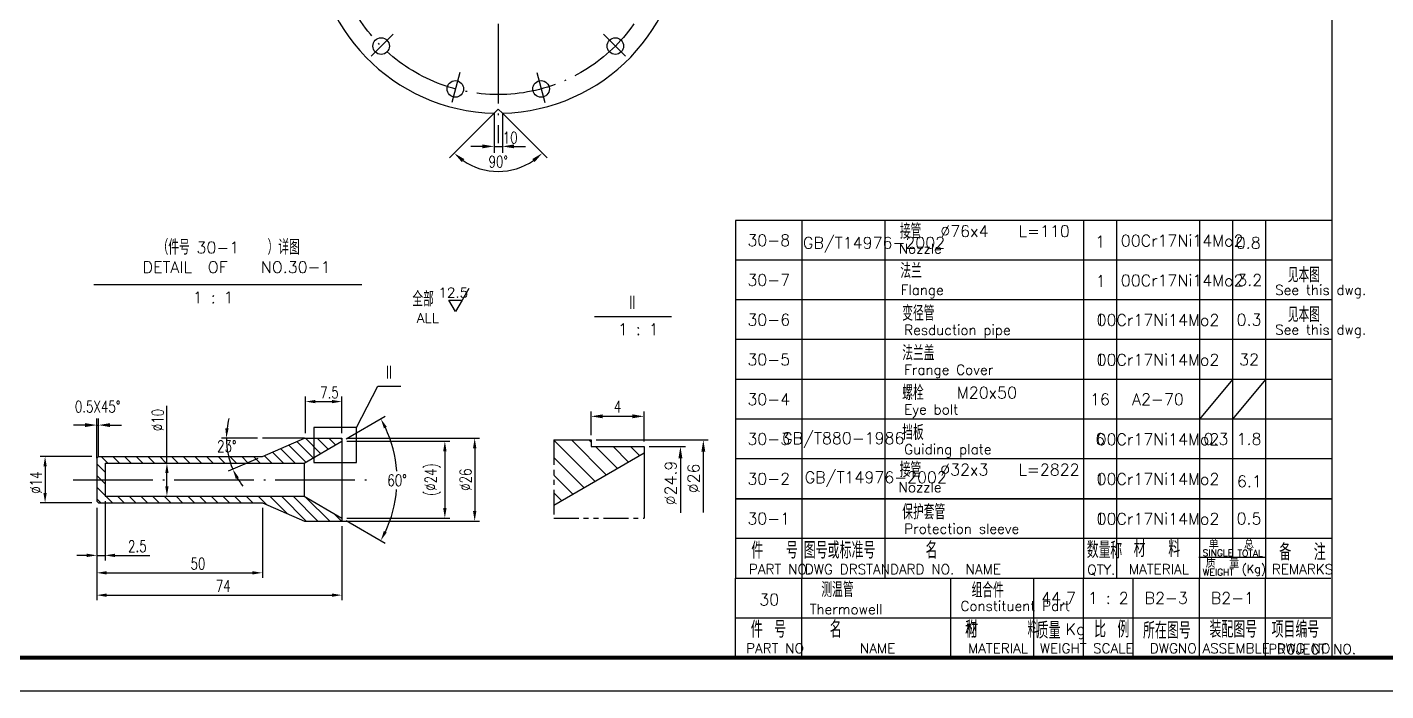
# Model space of a CAD drawing. Extents: x 1512 to 4800, y -77 to 764.
# Drawn here: x 2981.4 to 3391.6, y -76.5 to 123.8 of the extents above; entities that cross this region are included whole.
import ezdxf
from ezdxf.enums import TextEntityAlignment as Align

# ---------------------------------------------------------------- set-up
doc = ezdxf.new("R2010")
doc.units = 0
doc.header["$MEASUREMENT"] = 0
doc.linetypes.add('ACAD_ISO04W100', pattern=[30.5, 24, -3, 0.5, -3])
doc.linetypes.add('PHANTOMX2', pattern=[5, 2.5, -0.5, 0.5, -0.5, 0.5, -0.5])
doc.layers.get('0').update_dxf_attribs({"linetype": 'CONTINUOUS'})
doc.layers.get('DEFPOINTS').update_dxf_attribs({"linetype": 'CONTINUOUS'})
for name, color, linetype in [('1', 1, 'CONTINUOUS'), ('2', 2, 'ACAD_ISO04W100'), ('4', 6, 'PHANTOMX2')]:
    doc.layers.add(name, color=color, linetype=linetype)
doc.styles.add('ACANSTS', font='romans.shx', dxfattribs={"height": 1, "bigfont": 'gbcbig.shx'})
doc.styles.add('HZ5', font='romans.shx', dxfattribs={"width": 0.75, "bigfont": 'hz5.shx'})
doc.dimstyles.new('STANDARD$0', dxfattribs={"dimtxt": 3.5, "dimasz": 3.5, "dimexe": 2, "dimexo": 0, "dimgap": 1.2, "dimtad": 1, "dimdec": 4, "dimzin": 0, "dimdsep": 46, "dimtxsty": 'HZ5', "dimcen": 0.09, "dimadec": 0, "dimazin": 0, "dimtfac": 0.857143, "dimtdec": 4, "dimtofl": 0, "dimtmove": 2, "dimatfit": 3, "dimfxl": 0, "dimtolj": 1, "dimtzin": 0, "dimarcsym": 0})
doc.dimstyles.new('STANDARD$2', dxfattribs={"dimscale": 0, "dimtxt": 3.5, "dimasz": 3.5, "dimexe": 2, "dimexo": 0, "dimgap": 1.2, "dimtad": 1, "dimtih": 1, "dimtoh": 1, "dimdec": 4, "dimzin": 0, "dimdsep": 46, "dimtxsty": 'HZ5', "dimcen": 0, "dimadec": 4, "dimazin": 0, "dimtfac": 0.857143, "dimtdec": 4, "dimtofl": 0, "dimtmove": 2, "dimatfit": 3, "dimfxl": 0, "dimtolj": 1, "dimtzin": 0, "dimarcsym": 0})

# ---------------------------------------------------------------- blocks, each defined once
blk = doc.blocks.new('*D157')
at = {"color": 0, "linetype": 'ByBlock', "ltscale": 5}
for p, q in [((3031.39, -21.29), (3031.39, -49.15)), ((3105.39, -26.79), (3105.39, -49.15)), ((3034.39, -47.65), (3102.39, -47.65))]:
    blk.add_line(p, q, dxfattribs=at)
for points in [[(3034.39, -47.15), (3034.39, -48.15), (3031.39, -47.65)], [(3102.39, -47.15), (3102.39, -48.15), (3105.39, -47.65)]]:
    blk.add_solid(points, dxfattribs=at)
at = {"layer": 'DEFPOINTS', "color": 0, "linetype": 'ByBlock', "ltscale": 5}
for p in [(3031.39, -19.79), (3105.39, -25.29), (3105.39, -47.65)]:
    blk.add_point(p, dxfattribs=at)
at = {"color": 0, "linetype": 'ByBlock', "ltscale": 5, "insert": (3069.57, -44.9), "char_height": 3.5, "attachment_point": 5, "style": 'HZ5'}
blk.add_mtext('\\A1;74', dxfattribs=at)
blk = doc.blocks.new('*D156')
at = {"color": 0, "linetype": 'ByBlock', "ltscale": 5}
for p, q in [((3079.93, -0.29), (3069.02, -0.29)), ((3080.01, -6.38), (3071.08, -10.25))]:
    blk.add_line(p, q, dxfattribs=at)
for start, end in [(165.4071, 172.7036), (180, 203.4), (210.6964, 217.9929)]:
    blk.add_arc((3094.1, -0.29), 23.57, start, end, dxfattribs=at)
for points in [[(3071.21, 2.67), (3070.21, 2.74), (3070.52, -0.29)], [(3073.38, -12.55), (3074.27, -12.1), (3072.46, -9.65)]]:
    blk.add_solid(points, dxfattribs=at)
at = {"layer": 'DEFPOINTS', "color": 0, "linetype": 'ByBlock', "ltscale": 5}
for p in [(3081.43, -0.29), (3094.1, -0.29), (3094.1, -0.29), (3071.39, -6.63), (3081.39, -5.79)]:
    blk.add_point(p, dxfattribs=at)
at = {"color": 0, "linetype": 'ByBlock', "ltscale": 5, "insert": (3070.65, -2.73), "char_height": 3.5, "attachment_point": 5, "style": 'HZ5'}
blk.add_mtext('\\A1;23°', dxfattribs=at)
blk = doc.blocks.new('*D159')
at = {"color": 0, "linetype": 'ByBlock', "ltscale": 5}
for p, q in [((3052.57, -7.79), (3052.57, 9.52)), ((3052.57, -14.79), (3052.57, -10.79))]:
    blk.add_line(p, q, dxfattribs=at)
for points in [[(3052.07, -10.79), (3053.07, -10.79), (3052.57, -7.79)], [(3052.07, -14.79), (3053.07, -14.79), (3052.57, -17.79)]]:
    blk.add_solid(points, dxfattribs=at)
at = {"layer": 'DEFPOINTS', "color": 0, "linetype": 'ByBlock', "ltscale": 5}
for p in [(3052.57, -7.79), (3052.57, -17.79), (3052.57, -17.79)]:
    blk.add_point(p, dxfattribs=at)
at = {"color": 0, "linetype": 'ByBlock', "ltscale": 5, "insert": (3049.82, 5.21), "char_height": 3.5, "attachment_point": 5, "rotation": 90, "style": 'HZ5'}
blk.add_mtext('\\A1;∅10', dxfattribs=at)
blk = doc.blocks.new('*D158')
at = {"color": 0, "linetype": 'ByBlock', "ltscale": 5}
for p, q in [((3029.89, -5.79), (3014.29, -5.79)), ((3015.79, -8.79), (3015.79, -16.79)), ((3029.89, -19.79), (3014.29, -19.79))]:
    blk.add_line(p, q, dxfattribs=at)
for points in [[(3015.29, -8.79), (3016.29, -8.79), (3015.79, -5.79)], [(3015.29, -16.79), (3016.29, -16.79), (3015.79, -19.79)]]:
    blk.add_solid(points, dxfattribs=at)
at = {"layer": 'DEFPOINTS', "color": 0, "linetype": 'ByBlock', "ltscale": 5}
for p in [(3031.39, -5.79), (3015.79, -19.79), (3031.39, -19.79)]:
    blk.add_point(p, dxfattribs=at)
at = {"color": 0, "linetype": 'ByBlock', "ltscale": 5, "insert": (3013.04, -13.68), "char_height": 3.5, "attachment_point": 5, "rotation": 90, "style": 'HZ5'}
blk.add_mtext('\\A1;∅14', dxfattribs=at)
blk = doc.blocks.new('*D161')
at = {"color": 0, "linetype": 'ByBlock', "ltscale": 5}
for p, q in [((3033.89, -19.29), (3033.89, -37.14)), ((3031.39, -21.29), (3031.39, -37.14)), ((3028.39, -35.64), (3025.39, -35.64)), ((3031.39, -35.64), (3033.89, -35.64)), ((3036.89, -35.64), (3047.39, -35.64))]:
    blk.add_line(p, q, dxfattribs=at)
for points in [[(3028.39, -35.14), (3028.39, -36.14), (3031.39, -35.64)], [(3036.89, -35.14), (3036.89, -36.14), (3033.89, -35.64)]]:
    blk.add_solid(points, dxfattribs=at)
at = {"layer": 'DEFPOINTS', "color": 0, "linetype": 'ByBlock', "ltscale": 5}
for p in [(3031.39, -19.79), (3033.89, -17.79), (3033.89, -35.64)]:
    blk.add_point(p, dxfattribs=at)
at = {"color": 0, "linetype": 'ByBlock', "ltscale": 5, "insert": (3043.64, -32.89), "char_height": 3.5, "attachment_point": 5, "style": 'HZ5'}
blk.add_mtext('\\A1;2.5', dxfattribs=at)
blk = doc.blocks.new('*D160')
at = {"color": 0, "linetype": 'ByBlock', "ltscale": 5}
for p, q in [((3031.39, -21.29), (3031.39, -42.41)), ((3081.39, -21.29), (3081.39, -42.41)), ((3034.39, -40.91), (3078.39, -40.91))]:
    blk.add_line(p, q, dxfattribs=at)
for points in [[(3034.39, -40.41), (3034.39, -41.41), (3031.39, -40.91)], [(3078.39, -40.41), (3078.39, -41.41), (3081.39, -40.91)]]:
    blk.add_solid(points, dxfattribs=at)
at = {"layer": 'DEFPOINTS', "color": 0, "linetype": 'ByBlock', "ltscale": 5}
for p in [(3031.39, -19.79), (3081.39, -19.79), (3081.39, -40.91)]:
    blk.add_point(p, dxfattribs=at)
at = {"color": 0, "linetype": 'ByBlock', "ltscale": 5, "insert": (3061.95, -38.16), "char_height": 3.5, "attachment_point": 5, "style": 'HZ5'}
blk.add_mtext('\\A1;50', dxfattribs=at)
blk = doc.blocks.new('*D162')
at = {"color": 0, "linetype": 'ByBlock', "ltscale": 5}
for p, q in [((3031.39, -6.29), (3031.39, 5.69)), ((3031.89, -5.79), (3031.89, 5.69)), ((3027.89, 3.69), (3024.39, 3.69)), ((3031.39, 3.69), (3031.89, 3.69)), ((3035.39, 3.69), (3038.89, 3.69))]:
    blk.add_line(p, q, dxfattribs=at)
for points in [[(3027.89, 4.27), (3027.89, 3.1), (3031.39, 3.69)], [(3035.39, 4.27), (3035.39, 3.1), (3031.89, 3.69)]]:
    blk.add_solid(points, dxfattribs=at)
at = {"layer": 'DEFPOINTS', "color": 0, "linetype": 'ByBlock', "ltscale": 5}
for p in [(3031.89, 3.69), (3031.39, -6.29), (3031.89, -5.79)]:
    blk.add_point(p, dxfattribs=at)
at = {"color": 0, "linetype": 'ByBlock', "ltscale": 5, "insert": (3031.64, 9.24), "char_height": 3.5, "attachment_point": 5, "style": 'HZ5'}
blk.add_mtext('\\A1;0.5X45°', dxfattribs=at)
blk = doc.blocks.new('*D336')
at = {"color": 0, "linetype": 'ByBlock', "ltscale": 5}
for p, q in [((3106.89, -1.19), (3137.99, -1.19)), ((3136.49, -4.19), (3136.49, -21.38)), ((3106.89, -24.38), (3137.99, -24.38))]:
    blk.add_line(p, q, dxfattribs=at)
for points in [[(3135.99, -4.19), (3136.99, -4.19), (3136.49, -1.19)], [(3135.99, -21.38), (3136.99, -21.38), (3136.49, -24.38)]]:
    blk.add_solid(points, dxfattribs=at)
at = {"layer": 'DEFPOINTS', "color": 0, "linetype": 'ByBlock', "ltscale": 5}
for p in [(3105.39, -1.19), (3105.39, -24.38), (3136.49, -24.38)]:
    blk.add_point(p, dxfattribs=at)
at = {"color": 0, "linetype": 'ByBlock', "ltscale": 5, "insert": (3132.82, -12.79), "char_height": 3.5, "attachment_point": 5, "rotation": 90, "style": 'HZ5'}
blk.add_mtext('\\A1;(∅24)', dxfattribs=at)
blk = doc.blocks.new('*D164')
at = {"color": 0, "linetype": 'ByBlock', "ltscale": 5}
for p, q in [((3106.89, -0.29), (3146.99, -0.29)), ((3145.49, -3.29), (3145.49, -22.29)), ((3097.65, -25.29), (3146.99, -25.29))]:
    blk.add_line(p, q, dxfattribs=at)
for points in [[(3144.99, -3.29), (3145.99, -3.29), (3145.49, -0.29)], [(3144.99, -22.29), (3145.99, -22.29), (3145.49, -25.29)]]:
    blk.add_solid(points, dxfattribs=at)
at = {"layer": 'DEFPOINTS', "color": 0, "linetype": 'ByBlock', "ltscale": 5}
for p in [(3105.39, -0.29), (3096.15, -25.29), (3145.49, -25.29)]:
    blk.add_point(p, dxfattribs=at)
at = {"color": 0, "linetype": 'ByBlock', "ltscale": 5, "insert": (3142.74, -12.79), "char_height": 3.5, "attachment_point": 5, "rotation": 90, "style": 'HZ5'}
blk.add_mtext('\\A1;∅26', dxfattribs=at)
blk = doc.blocks.new('*D163')
at = {"color": 0, "linetype": 'ByBlock', "ltscale": 5}
for p, q in [((3106.69, -0.44), (3118.43, 6.34)), ((3106.69, -25.13), (3118.43, -31.91))]:
    blk.add_line(p, q, dxfattribs=at)
for start, end in [(3.9877, 25.3215), (334.6785, 355.4047)]:
    blk.add_arc((3085.3, -12.79), 36.75, start, end, dxfattribs=at)
for points in [[(3118.08, 2.7), (3118.96, 3.16), (3117.13, 5.59)], [(3118.96, -28.74), (3118.08, -28.27), (3117.13, -31.16)]]:
    blk.add_solid(points, dxfattribs=at)
at = {"layer": 'DEFPOINTS', "color": 0, "linetype": 'ByBlock', "ltscale": 5}
for p in [(3105.39, -1.19), (3093.96, -7.79), (3121.49, -6.41), (3093.96, -17.79), (3105.39, -24.38)]:
    blk.add_point(p, dxfattribs=at)
at = {"color": 0, "linetype": 'ByBlock', "ltscale": 5, "insert": (3122.05, -12.98), "char_height": 3.5, "attachment_point": 5, "style": 'HZ5'}
blk.add_mtext('\\A1;60°', dxfattribs=at)
blk = doc.blocks.new('*D165')
at = {"color": 0, "linetype": 'ByBlock', "ltscale": 5}
for p, q in [((3094.39, 1.21), (3094.39, 12.28)), ((3097.39, 10.78), (3102.39, 10.78)), ((3105.39, 1.21), (3105.39, 12.28))]:
    blk.add_line(p, q, dxfattribs=at)
for points in [[(3097.39, 11.28), (3097.39, 10.28), (3094.39, 10.78)], [(3102.39, 11.28), (3102.39, 10.28), (3105.39, 10.78)]]:
    blk.add_solid(points, dxfattribs=at)
at = {"layer": 'DEFPOINTS', "color": 0, "linetype": 'ByBlock', "ltscale": 5}
for p in [(3105.39, 10.78), (3094.39, -0.29), (3105.39, -0.29)]:
    blk.add_point(p, dxfattribs=at)
at = {"color": 0, "linetype": 'ByBlock', "ltscale": 5, "insert": (3101.64, 13.53), "char_height": 3.5, "attachment_point": 5, "style": 'HZ5'}
blk.add_mtext('\\A1;7.5', dxfattribs=at)
blk = doc.blocks.new('*D331')
at = {"color": 0, "linetype": 'ByBlock', "ltscale": 5}
for p, q in [((3497.75, 98.24), (3497.75, 86.22)), ((3500.25, 98.24), (3500.25, 86.22)), ((3494.25, 88.22), (3490.75, 88.22)), ((3497.75, 88.22), (3500.25, 88.22)), ((3497.75, 88.22), (3500.25, 88.22)), ((3503.75, 88.22), (3507.25, 88.22))]:
    blk.add_line(p, q, dxfattribs=at)
for points in [[(3494.25, 88.8), (3494.25, 87.64), (3497.75, 88.22)], [(3503.75, 88.8), (3503.75, 87.64), (3500.25, 88.22)]]:
    blk.add_solid(points, dxfattribs=at)
at = {"layer": 'DEFPOINTS', "color": 0, "linetype": 'ByBlock', "ltscale": 5}
for p in [(3497.75, 98.24), (3500.25, 98.24), (3500.25, 88.22)]:
    blk.add_point(p, dxfattribs=at)
at = {"color": 0, "linetype": 'ByBlock', "ltscale": 5, "insert": (3502.62, 90.85), "char_height": 3.5, "attachment_point": 5, "style": 'HZ5'}
blk.add_mtext('\\A1;10', dxfattribs=at)
blk = doc.blocks.new('*D332')
at = {"color": 0, "linetype": 'ByBlock', "ltscale": 5}
for p, q in [((3497.75, 98.24), (3484.27, 84.76)), ((3500.25, 98.24), (3513.74, 84.76))]:
    blk.add_line(p, q, dxfattribs=at)
blk.add_arc((3499, 99.49), 18.84, 235.6602, 304.3398, dxfattribs=at)
for points in [[(3488, 83.49), (3488.75, 84.39), (3485.68, 86.17)], [(3509.26, 84.39), (3510, 83.49), (3512.32, 86.17)]]:
    blk.add_solid(points, dxfattribs=at)
at = {"layer": 'DEFPOINTS', "color": 0, "linetype": 'ByBlock', "ltscale": 5}
for p in [(3499, 99.49), (3499, 99.49), (3497.75, 98.24), (3500.25, 98.24), (3494.13, 81.3)]:
    blk.add_point(p, dxfattribs=at)
at = {"color": 0, "linetype": 'ByBlock', "ltscale": 5, "insert": (3499, 83.6), "char_height": 3.5, "attachment_point": 5, "style": 'HZ5'}
blk.add_mtext('\\A1;90°', dxfattribs=at)
blk = doc.blocks.new('*D337')
at = {"color": 0, "linetype": 'ByBlock', "ltscale": 5}
for p, q in [((3151.63, 0.69), (3151.63, 7.83)), ((3155.13, 6.33), (3164.13, 6.33)), ((3167.63, -1.31), (3167.63, 7.83))]:
    blk.add_line(p, q, dxfattribs=at)
for points in [[(3155.13, 6.92), (3155.13, 5.75), (3151.63, 6.33)], [(3164.13, 6.92), (3164.13, 5.75), (3167.63, 6.33)]]:
    blk.add_solid(points, dxfattribs=at)
at = {"layer": 'DEFPOINTS', "color": 0, "linetype": 'ByBlock', "ltscale": 5}
for p in [(3167.63, 6.33), (3151.63, -0.81), (3167.63, -2.81)]:
    blk.add_point(p, dxfattribs=at)
at = {"color": 0, "linetype": 'ByBlock', "ltscale": 5, "insert": (3159.63, 9.28), "char_height": 3.5, "attachment_point": 5, "style": 'HZ5'}
blk.add_mtext('\\A1;4', dxfattribs=at)

msp = doc.modelspace()

# ---------------------------------------------------------------- hatches: boundary and pattern name
at = {"ltscale": 5}
h = msp.add_hatch(dxfattribs=at)
h.set_pattern_fill('ANSI31', color=256, scale=20, angle=90, style=0)
h.set_pattern_definition([(135, (-29.378, 0.8943), (-1.767767, -1.767767), [])])
h.paths.add_polyline_path([(3064.9689652, -7.7887838), (3076.3928807, -1.1931831), (3076.3928807, -0.2887838), (3065.1026308, -0.2887838), (3052.3928807, -5.7887838), (3002.3928807, -5.7887838), (3002.3928807, -12.7887838), (3004.8928807, -12.7887838), (3004.8928807, -7.7887838)])
h.paths.add_polyline_path([(3004.8928807, -17.7887838), (3004.8928807, -12.7887838), (3002.3928807, -12.7887838), (3002.3928807, -19.7887838), (3052.3928807, -19.7887838), (3065.1026308, -25.2887838), (3076.3928807, -25.2887838), (3076.3928807, -24.3843845), (3064.9689652, -17.7887838)])
h = msp.add_hatch(dxfattribs=at)
h.set_pattern_fill('ANSI31', color=256, scale=30, angle=90, style=0)
h.paths.add_polyline_path([(3167.6331876, -4.8143314), (3167.6331876, -2.8143314), (3151.6331876, -2.8143314), (3151.6331876, -0.8143314), (3140.3940361, -0.8143314), (3140.3940361, -20.5408629)])

# ---------------------------------------------------------------- linework, layer by layer
for p, q in [((3375.2763814, 507.4732907), (3375.2763814, -66.5267093)), ((3001.4711408, 46.0946359), (3082.4500708, 46.0946359)), ((3355.101311, -36.2982304), (3335.101311, -36.2982304)), ((3195.2803811, -42.5267093), (3374.9805549, -42.5267093)), ((3195.2803811, -54.5267093), (3374.9805549, -54.5267093)), ((2947.2763814, -76.5267093), (3788.2763814, -76.5267093))]:
    msp.add_line(p, q)
for p, q in [((3091.8529813, 121.6974652), (3085.2250409, 115.0695249)), ((3155.3600467, 121.6974652), (3161.9879871, 115.0695249)), ((3111.9839144, 110.0748656), (3109.5579198, 101.0209307)), ((3135.2291136, 110.0748656), (3137.6551082, 101.0209307)), ((3152.6685309, 36.486186), (3175.9171663, 36.486186)), ((3345.2803811, 17.4732907), (3335.2803811, 5.4732907)), ((3355.2803811, 17.4732907), (3345.2803811, 5.4732907)), ((3080.822128, 2.9622895), (3087.2730826, 15.3987417)), ((3087.2730826, 15.3987417), (3094.1880636, 15.3987417)), ((3067.9421432, 2.9622895), (3067.9421432, -7.6513682)), ((3080.822128, 2.9622895), (3067.9421432, 2.9622895)), ((3080.822128, -7.6513682), (3080.822128, 2.9622895)), ((3065.1026308, -0.2887838), (3052.4403507, -0.2887838)), ((3067.9421432, -7.6513682), (3080.822128, -7.6513682))]:
    msp.add_line(p, q, dxfattribs=at)
at = {"ltscale": 10}
for p, q in [((3375.2803811, 65.4732907), (3195.2803811, 65.4732907)), ((3375.2803811, 53.4732907), (3195.2803811, 53.4732907)), ((3110.7280611, 37.9264712), (3108.7073351, 41.4264712)), ((3108.7073351, 41.4264712), (3112.748787, 41.4264712)), ((3112.748787, 41.4264712), (3110.7280611, 37.9264712)), ((3114.7695129, 44.9264712), (3112.748787, 41.4264712)), ((3375.2803811, 41.4732907), (3195.2803811, 41.4732907)), ((3375.2803811, 29.4732907), (3195.2803811, 29.4732907)), ((3375.2803811, 17.4732907), (3195.2803811, 17.4732907)), ((3375.2803811, 5.4732907), (3195.2803811, 5.4732907)), ((3375.2803811, -6.5267093), (3195.2803811, -6.5267093)), ((3195.2803811, -18.5267093), (3375.2803811, -18.5267093)), ((3375.2803811, -18.5267093), (3195.2803811, -18.5267093)), ((3375.2803811, -16.5480039), (3375.2803811, -40.5480039)), ((3375.2803811, -30.5267093), (3195.2803811, -30.5267093))]:
    msp.add_line(p, q, dxfattribs=at)
at = {"color": 0, "linetype": 'ByBlock', "ltscale": 5}
for p, q in [((3153.1331876, -0.8143314), (3187.0225779, -0.8143314)), ((3169.1331876, -2.8143314), (3180.1075968, -2.8143314)), ((3178.6075968, -6.3143314), (3178.6075968, -22.8317486)), ((3185.5225779, -4.3143314), (3185.5225779, -22.7316782))]:
    msp.add_line(p, q, dxfattribs=at)
for points in [[(3178.0242635, -6.3143314), (3179.1909302, -6.3143314), (3178.6075968, -2.8143314)], [(3184.9392446, -4.3143314), (3186.1059113, -4.3143314), (3185.5225779, -0.8143314)]]:
    msp.add_solid(points, dxfattribs=at)
at = {"layer": '1'}
for p, q in [((3123.606514, 99.0900447), (3122.356514, 97.8400447)), ((3123.606514, 99.0900447), (3124.856514, 97.8400447)), ((3195.2803811, 65.4732907), (3195.2803811, -42.5267093)), ((3215.2804279, 65.4732907), (3215.2804279, -42.5267093)), ((3240.2804279, 65.4732907), (3240.2804279, -42.5267093)), ((3300.2803811, 65.4732907), (3300.2803811, -42.5267093)), ((3310.2803811, 65.4732907), (3310.2803811, -42.5267093)), ((3335.2803811, 65.4732907), (3335.2803811, -42.5267093)), ((3345.2803811, 65.4732907), (3345.2803811, -36.5267093)), ((3355.2803811, 65.4732907), (3355.2803811, -42.5267093)), ((3052.3928807, -5.7887838), (3065.1026308, -0.2887838)), ((3064.9689652, -7.7887838), (3076.3928807, -1.1931831)), ((3065.1026308, -0.2887838), (3076.3928807, -0.2887838)), ((3076.3928807, -0.2887838), (3076.3928807, -25.2887838)), ((3140.3940361, -0.8143314), (3151.6331876, -0.8143314)), ((3151.6331876, -0.8143314), (3151.6331876, -2.8143314)), ((3151.6331876, -2.8143314), (3167.6331876, -2.8143314)), ((3167.6331876, -2.8143314), (3167.6331876, -24.4263284)), ((3002.3928807, -6.2887838), (3002.8928807, -5.7887838)), ((3002.3928807, -6.2887838), (3002.3928807, -19.2887838)), ((3002.8928807, -5.7887838), (3052.3928807, -5.7887838)), ((3004.8928807, -7.7887838), (3064.9689652, -7.7887838)), ((3004.8928807, -7.7887838), (3004.8928807, -17.7887838)), ((3064.9689652, -7.7887838), (3064.9689652, -17.7887838)), ((3167.6331876, -4.8143314), (3140.3940361, -20.5408629)), ((3002.8928807, -19.7887838), (3002.3928807, -19.2887838)), ((3002.8928807, -19.7887838), (3052.3928807, -19.7887838)), ((3004.8928807, -17.7887838), (3064.9689652, -17.7887838)), ((3052.3928807, -19.7887838), (3065.1026308, -25.2887838)), ((3064.9689652, -17.7887838), (3076.3928807, -24.3843845)), ((3065.1026308, -25.2887838), (3076.3928807, -25.2887838)), ((3195.2803811, -66.5267093), (3195.2803811, -42.5267093)), ((3215.2803811, -66.5267093), (3215.2803811, -42.5267093)), ((3260.2803811, -66.5267093), (3260.2803811, -42.5267093)), ((3285.2803811, -66.5267093), (3285.2803811, -42.5267093)), ((3300.2803811, -66.5267093), (3300.2803811, -42.5267093)), ((3315.2803811, -66.5267093), (3315.2803811, -42.5267093)), ((3335.2803811, -66.5267093), (3335.2803811, -42.5267093)), ((3355.2803811, -66.5267093), (3355.2803811, -42.5267093))]:
    msp.add_line(p, q, dxfattribs=at)
at = {"layer": '1', "const_width": 1.2}
msp.add_lwpolyline([(2972.2763814, -66.5267093), (3778.2763814, -66.5267093), (3778.2763814, 507.4732907), (2972.2763814, 507.4732907)], close=True, dxfattribs=at)
at = {"layer": '1'}
for centre in [(3088.2511749, 118.0956589), (3158.9618531, 118.0956589), (3110.6655617, 105.1547067), (3136.5474663, 105.1547067)]:
    msp.add_circle(centre, 2.5, dxfattribs=at)
msp.add_arc((3123.606514, 153.450998), 55.625, 271.287653997, 268.712346003, dxfattribs=at)
at = {"layer": '2'}
for p, q in [((3123.606514, 216.2681956), (3123.606514, 88.7408707)), ((2995.3032547, -12.7887838), (3084.8966875, -12.7887838))]:
    msp.add_line(p, q, dxfattribs=at)
msp.add_circle((3123.606514, 153.450998), 50, dxfattribs=at)
at = {"layer": '4', "ltscale": 3}
for p, q in [((3140.3940361, -0.8143314), (3140.3940361, -24.4263284)), ((3140.3940361, -24.4263284), (3167.6331876, -24.4263284))]:
    msp.add_line(p, q, dxfattribs=at)
at = {"layer": 'DEFPOINTS', "color": 0, "linetype": 'ByBlock', "ltscale": 5}
for p in [(3151.6331876, -0.8143314), (3167.6331876, -2.8143314)]:
    msp.add_point(p, dxfattribs=at)

# ---------------------------------------------------------------- texts
at = {"ltscale": 10, "style": 'ACANSTS'}
for s, height, p in [('接管', 4.5, (3244.8539119, 59.9468906)), ('%%c76x4   L=110', 3.5, (3257.0684768, 60.4725216)), ('GB/T14976-2002', 3.5, (3215.618467, 56.9545506)), ('Nozzle', 3, (3244.5101754, 55.4363213)), ('1', 3.5, (3303.8582588, 57.3231325)), ('00Cr17Ni14Mo2', 3.5, (3311.5601723, 57.5776118)), ('0.8', 3.5, (3346.2900387, 56.9471605)), ('00Cr17Ni14Mo2', 3.5, (3311.5601723, 45.5776118)), ('12.5', 3, (3105.5238321, 42.1549828)), ('See this dwg.', 3, (3358.1612445, 42.9951182)), ('全部', 4.5, (3097.6782405, 39.5006243)), ('Ⅱ', 4.5, (3162.4656478, 38.3345058)), ('ALL', 3, (3099.0259723, 34.5080305)), ('变径管', 4.5, (3245.5799861, 35.2055742)), ('Resduction pipe', 3, (3246.1692807, 30.901239)), ('See this dwg.', 3, (3358.1612445, 30.9951182)), ('法兰盖', 4.5, (3245.5799861, 23.2055742)), ('Ⅱ', 4.5, (3088.9927899, 17.2470615)), ('Frange Cover', 3, (3246.1692807, 18.901239)), ('螺栓', 4.5, (3245.5799861, 11.2055742)), ('M20x50', 3.5, (3262.0785525, 11.7232907)), ('Eye bolt', 3, (3246.1692807, 6.901239)), ('挡板', 4.5, (3245.5799861, -0.7944258)), ('Guiding plate', 3, (3246.1692807, -5.098761)), ('接管', 4.5, (3244.8168415, -12.04351)), ('%%c32x3   L=2822', 3.5, (3257.0314064, -11.5178791)), ('GB/T14976-2002', 3.5, (3216.1468104, -13.8324865)), ('6.1', 3.5, (3346.6357372, -15.0432401)), ('Nozzle', 3, (3244.473105, -16.5540794)), ('保护套管', 4.5, (3245.5799861, -24.7944258)), ('Protection sleeve', 3, (3246.1692807, -29.098761)), ('Constituent Part', 3, (3263.1572448, -52.4196786))]:
    msp.add_text(s, height=height, dxfattribs=at).set_placement(p)
at = {"style": 'ACANSTS'}
for s, height, p in [('（件号       ）详图', 4.5, (3020.7578435, 55.1459973)), ('30-1', 3.5, (3032.5149786, 55.5348717)), ('DETAIL  OF   NO.30-1', 3.5, (3016.2605503, 49.6072023)), ('法兰', 4.5, (3245.014317, 48.0029122)), ('Flange', 3, (3245.1023165, 42.9774356)), ('1 : 1', 3.5, (3031.407317, 40.4592424)), ('1 : 1', 3.5, (3159.7431219, 30.8507925)), ('件  号', 5, (3200.0267263, -36.6071532)), ('图号或标准号', 5, (3215.8614885, -36.6071532)), ('名              称', 5, (3252.6001696, -36.6071532)), ('数量', 5, (3301.2813168, -36.4848006)), ('材  料', 5, (3315.4425199, -36.1453524)), ('单', 3, (3338.1228979, -33.7525266)), ('总', 3, (3348.754324, -33.7556637)), ('备  注', 5, (3359.385752, -37.1289218)), ('SINGLE', 2, (3336.2874986, -35.8889894)), ('质  量', 3, (3337.2029882, -39.3900668)), ('TOTAL', 2, (3346.7978835, -36.0164315)), ('PART NO.', 3, (3199.2934544, -41.3232861)), ('DWG DRSTANDARD NO.', 3, (3216.1683308, -41.3232861)), ('NAME', 3, (3264.7056811, -41.3232861)), ('QTY.', 3, (3301.44029, -41.4617697)), ('MATERIAL', 3, (3314.0127119, -41.3232861)), ('WEIGHT', 2, (3336.2874986, -41.7464333)), ('(Kg)', 2.5, (3348.1039068, -40.9905364)), ('REMARKS', 3, (3357.1714504, -41.3232861)), ('测温管', 4.5, (3221.1624991, -48.2315005)), ('30', 3.5, (3202.4111206, -50.7231907)), ('Thermowell', 3, (3217.6397699, -53.3872892)), ('件 号', 5, (3199.8588343, -60.4725966)), ('名          称', 5, (3223.6901654, -60.4725966)), ('材    料', 5, (3264.8835202, -60.4574937)), ('质量', 5, (3286.1726984, -60.8058788)), ('Kg', 3.5, (3294.9153043, -59.6703451)), ('比 例', 5, (3303.5074332, -60.4574937)), ('所在图号', 5, (3318.2767679, -60.8180718)), ('装配图号', 5, (3338.3283778, -60.4574937)), ('项目编号', 5, (3357.0834021, -60.5220811)), ('PART NO', 3, (3198.4237878, -65.1927544)), ('NAME', 3, (3232.8007444, -65.1927544)), ('MATERIAL', 3, (3265.4360331, -65.1927544)), ('WEIGHT', 3, (3287.1223415, -65.1927544)), ('SCALE', 3, (3303.1887386, -65.1927544)), ('DWGNO', 3, (3320.3273429, -65.1927544)), ('ASSEMBLE DWG NO', 3, (3336.2360125, -65.1927544)), ('PROJECT NO.', 3, (3356.0945772, -65.4294332))]:
    msp.add_text(s, height=height, dxfattribs=at).set_placement(p)
at = {"ltscale": 10, "style": 'ACANSTS'}
for s, height, p in [('30-8', 3.5, (3205.2803811, 59.4732907)), ('30-7', 3.5, (3205.2803811, 47.4732907)), (' 见本图', 4.5, (3365.2783812, 49.2585163)), ('30-6', 3.5, (3205.2803811, 35.4732907)), ('1', 3.5, (3305.2803811, 35.4732907)), ('00Cr17Ni14Mo2', 3.5, (3322.7803811, 35.4732907)), ('0.3', 3.5, (3350.2803811, 35.4732907)), (' 见本图', 4.5, (3365.2783812, 37.2585163)), ('30-5', 3.5, (3205.2803811, 23.4732907)), ('1', 3.5, (3305.2803811, 23.4732907)), ('00Cr17Ni14Mo2', 3.5, (3322.7803811, 23.4732907)), ('32', 3.5, (3350.2803811, 23.4732907)), ('30-4', 3.5, (3205.2803811, 11.4732907)), ('16', 3.5, (3305.2803811, 11.4732907)), ('A2-70', 3.5, (3322.7803811, 11.4732907)), ('30-3', 3.5, (3205.2803811, -0.5267093)), ('GB/T880-1986', 3.5, (3227.7804279, -0.5267093)), ('6', 3.5, (3305.2803811, -0.5267093)), ('00Cr17Ni14Mo2', 3.5, (3322.7803811, -0.5267093)), ('0.3', 3.5, (3340.2803811, -0.5267093)), ('1.8', 3.5, (3350.2803811, -0.5267093)), ('30-2', 3.5, (3205.2803811, -12.5267093)), ('00Cr17Ni14Mo2', 3.5, (3322.7803811, -12.5267093)), ('30-1', 3.5, (3205.2803811, -24.5267093)), ('1', 3.5, (3305.2803811, -24.5267093)), ('00Cr17Ni14Mo2', 3.5, (3322.7803811, -24.5267093)), ('0.5', 3.5, (3350.2803811, -24.5267093)), ('组合件', 4.5, (3271.3745262, -45.8814571)), ('44.7', 3.5, (3292.7803811, -48.5267093)), ('1 : 2', 3.5, (3307.7803811, -48.5267093)), ('B2-3', 3.5, (3325.2803811, -48.5267093)), ('B2-1', 3.5, (3345.2803811, -48.5267093))]:
    msp.add_text(s, height=height, dxfattribs=at).set_placement(p, align=Align.MIDDLE)
for p in [(3305.5150397, 45.4512457), (3305.1853338, -14.539155)]:
    msp.add_text('1', height=3.5, dxfattribs=at).set_placement(p, align=Align.CENTER)
at = {"style": 'ACANSTS'}
msp.add_text('3.2', height=3.5, dxfattribs=at).set_placement((3350.4997174, 47.4583641), align=Align.MIDDLE)
at = {"color": 0, "linetype": 'ByBlock', "ltscale": 5, "char_height": 3.5, "attachment_point": 5, "rotation": 90, "style": 'ACANSTS'}
for s, insert in [('\\A1;∅24.9', (3175.6575968, -13.8105647)), ('\\A1;∅26', (3182.5725779, -12.4174139))]:
    msp.add_mtext(s, dxfattribs=dict(at, insert=insert))

# ---------------------------------------------------------------- dimensions: what is measured, and where the dimension line sits
at = {"ltscale": 5}
dim = msp.add_angular_dim_2l(base=(3118.7306936, 80.8932351), line1=((3123.606514, 99.0900447), (3124.856514, 97.8400447)), line2=((3123.606514, 99.0900447), (3122.356514, 97.8400447)), text='90%%D', dimstyle='STANDARD$0', override={"dimtxsty": 'ACANSTS', "dimadec": 4, "dimtofl": 1}, dxfattribs=at)
dim.commit()
dim.dimension.update_dxf_attribs({"geometry": '*D332', "text_midpoint": (3123.606514, 83.2013212), "insert": (-375.3973384, -0.4030092)})
for base, p1, p2, text, override, picture, middle, dimtype, set_off in [((3124.856514, 87.8177114), (3122.356514, 97.8400447), (3124.856514, 97.8400447), '10', {"dimtxsty": 'ACANSTS', "dimtofl": 1}, '*D331', (3127.2273064, 90.4460929), 160, (-375.3973384, -0.4030092)), ((3076.3928807, 10.7766787), (3065.3973584, -0.2887838), (3076.3928807, -0.2887838), '7.5', {"dimasz": 3, "dimexe": 1.5, "dimexo": 1.5, "dimgap": 1, "dimlfac": 20, "dimtxsty": 'ACANSTS', "dimcen": 1, "dimtofl": 1, "dimtmove": 0}, '*D165', (3072.6428807, 10.7766787), 128, (-28.9936694, 0)), ((3004.8928807, -35.6417371), (3002.3928807, -19.7887838), (3004.8928807, -17.7887838), '2.5', {"dimasz": 3, "dimexe": 1.5, "dimexo": 1.5, "dimgap": 1, "dimlfac": 20, "dimtxsty": 'ACANSTS', "dimcen": 1, "dimtofl": 1, "dimtmove": 0}, '*D161', (3014.6428807, -35.6417371), 128, (-28.9936694, 0)), ((3076.3928807, -47.6490279), (3002.3928807, -19.7887838), (3076.3928807, -25.2887838), '74', {"dimasz": 3, "dimexe": 1.5, "dimexo": 1.5, "dimgap": 1, "dimlfac": 20, "dimtxsty": 'ACANSTS', "dimcen": 1, "dimtofl": 1, "dimtmove": 0}, '*D157', (3040.5719125, -47.6490279), 128, (-28.9936694, 0)), ((3052.3928807, -40.9132344), (3002.3928807, -19.7887838), (3052.3928807, -19.7887838), '50', {"dimasz": 3, "dimexe": 1.5, "dimexo": 1.5, "dimgap": 1, "dimlfac": 20, "dimtxsty": 'ACANSTS', "dimcen": 1, "dimtofl": 1, "dimtmove": 0}, '*D160', (3032.9519704, -40.9132344), 128, (-28.9936694, 0))]:
    dim = msp.add_linear_dim(base=base, p1=p1, p2=p2, text=text, dimstyle='STANDARD$0', override=override, dxfattribs=at)
    dim.commit()
    dim.dimension.update_dxf_attribs({"geometry": picture, "text_midpoint": middle, "dimtype": dimtype, "insert": set_off})
dim = msp.add_linear_dim(base=(3002.8928807, 3.6881561), p1=(3002.3928807, -6.2887838), p2=(3002.8928807, -5.7887838), text='0.5X45%%d', dimstyle='STANDARD$0', override={"dimtxsty": 'ACANSTS'}, dxfattribs=at)
dim.commit()
dim.dimension.update_dxf_attribs({"geometry": '*D162', "text_midpoint": (3002.6428807, 9.2381561), "insert": (-28.9936694, 0)})
for base, p1, p2, text, picture, middle, dimtype in [((3023.5735848, -17.7887838), (3023.5735848, -7.7887838), (3023.5735848, -17.7887838), '%%C10', '*D159', (3023.5735848, 5.2112162), 128), ((3116.4947239, -25.2887838), (3076.3928807, -0.2887838), (3067.1608299, -25.2887838), '%%C26', '*D164', (3116.4947239, -12.7887838), 128), ((3107.4914809, -24.3843845), (3076.3928807, -1.1931831), (3076.3928807, -24.3843845), '(%%c24)', '*D336', (3107.4914809, -12.7887838), 160), ((2986.7927322, -19.7887838), (3002.3928807, -5.7887838), (3002.3928807, -19.7887838), '%%C14', '*D158', (2986.7927322, -13.6771887), 128)]:
    dim = msp.add_linear_dim(base=base, p1=p1, p2=p2, angle=90, text=text, dimstyle='STANDARD$0', override={"dimasz": 3, "dimexe": 1.5, "dimexo": 1.5, "dimgap": 1, "dimlfac": 20, "dimtxsty": 'ACANSTS', "dimcen": 1, "dimtofl": 1, "dimtmove": 0}, dxfattribs=at)
    dim.commit()
    dim.dimension.update_dxf_attribs({"geometry": picture, "text_midpoint": middle, "dimtype": dimtype, "insert": (-28.9936694, 0)})
dim = msp.add_linear_dim(base=(3167.6331876, 6.3331798), p1=(3151.6331876, -0.8143314), p2=(3167.6331876, -2.8143314), text='4', dimstyle='STANDARD$0', override={"dimexe": 1.5, "dimexo": 1.5, "dimdec": 4, "dimtxsty": 'ACANSTS', "dimtfac": 0.857143, "dimtdec": 4}, dxfattribs=at)
dim.commit()
dim.dimension.update_dxf_attribs({"geometry": '*D337', "text_midpoint": (3159.6331876, 9.2831798)})
for base, line1, line2, text, override, picture, middle in [((3042.3973694, -6.6282067), ((3052.3928807, -5.7887838), (3065.1026308, -0.2887838)), ((3065.1026308, -0.2887838), (3052.4403507, -0.2887838)), '23%%D', {"dimasz": 3, "dimexe": 1.5, "dimexo": 1.5, "dimgap": 1, "dimlfac": 20, "dimtxsty": 'ACANSTS', "dimcen": 1, "dimtofl": 1, "dimtmove": 0}, '*D156', (3041.6552103, -2.725103)), ((3092.5004639, -6.4072013), ((3064.9689652, -17.7887838), (3076.3928807, -24.3843845)), ((3064.9689652, -7.7887838), (3076.3928807, -1.1931831)), '60%%d', {"dimscale": 1, "dimasz": 3, "dimexe": 1.5, "dimexo": 1.5, "dimgap": 1, "dimlfac": 2, "dimtxsty": 'ACANSTS', "dimcen": 1, "dimtofl": 1, "dimtmove": 0}, '*D163', (3093.0582663, -12.9830861))]:
    dim = msp.add_angular_dim_2l(base=base, line1=line1, line2=line2, text=text, dimstyle='STANDARD$2', override=override, dxfattribs=at)
    dim.commit()
    dim.dimension.update_dxf_attribs({"geometry": picture, "text_midpoint": middle, "dimtype": 130, "insert": (-28.9936694, 0)})

doc.saveas('drawing.dxf')
